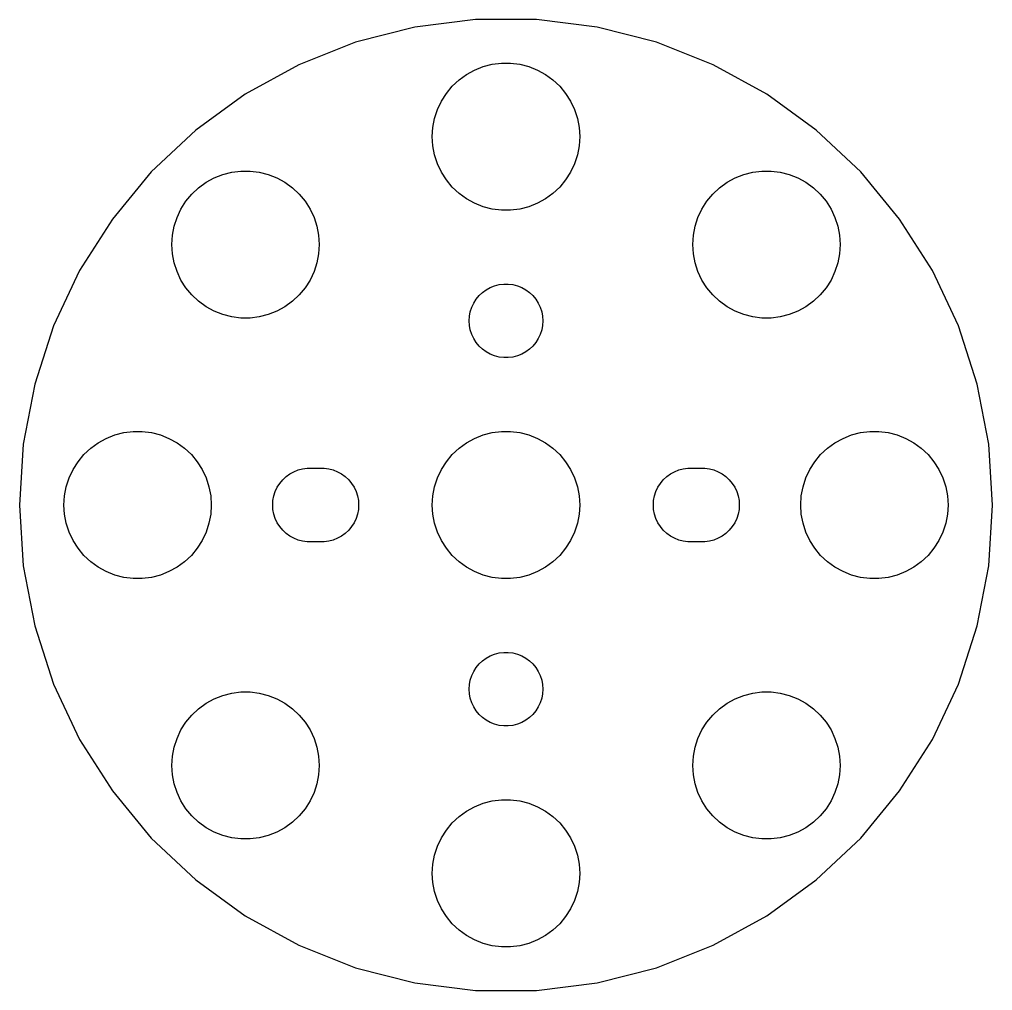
# Model space of a CAD drawing. Header units: metres. Extents: x -20 to 20, y -20 to 130.
# Drawn here: x -19.81 to 19.81, y -19.77 to 19.77 of the extents above; entities that cross this region are included whole.
import ezdxf

# ---------------------------------------------------------------- set-up
doc = ezdxf.new("R2010")
doc.units = ezdxf.units.M

msp = doc.modelspace()

# ---------------------------------------------------------------- linework, layer by layer
for p, q in [((-3.71236, 19.4609), (-6.12218, 18.8421)), ((-1.24399, 19.7727), (-3.71236, 19.4609)), ((1.24399, 19.7727), (-1.24399, 19.7727)), ((3.71236, 19.4609), (1.24399, 19.7727)), ((6.12218, 18.8421), (3.71236, 19.4609)), ((-6.12218, 18.8421), (-8.43544, 17.9263)), ((8.43544, 17.9263), (6.12218, 18.8421)), ((-8.43544, 17.9263), (-10.6157, 16.7276)), ((-1.27733, 17.7145), (-0.927048, 17.8532)), ((-0.927048, 17.8532), (-0.562134, 17.9469)), ((-0.562134, 17.9469), (-0.18837, 17.9941)), ((-0.18837, 17.9941), (0.18837, 17.9941)), ((0.18837, 17.9941), (0.562134, 17.9469)), ((0.562134, 17.9469), (0.927048, 17.8532)), ((0.927048, 17.8532), (1.27733, 17.7145)), ((10.6157, 16.7276), (8.43544, 17.9263)), ((-1.91226, 17.3115), (-1.60747, 17.533)), ((-1.60747, 17.533), (-1.27733, 17.7145)), ((1.27733, 17.7145), (1.60747, 17.533)), ((1.60747, 17.533), (1.91226, 17.3115)), ((-2.42705, 16.7634), (-2.1869, 17.0536)), ((-2.1869, 17.0536), (-1.91226, 17.3115)), ((1.91226, 17.3115), (2.1869, 17.0536)), ((2.1869, 17.0536), (2.42705, 16.7634)), ((-10.6157, 16.7276), (-12.6285, 15.2652)), ((-2.62891, 16.4453), (-2.42705, 16.7634)), ((2.42705, 16.7634), (2.62891, 16.4453)), ((12.6285, 15.2652), (10.6157, 16.7276)), ((-2.78932, 16.1044), (-2.62891, 16.4453)), ((2.62891, 16.4453), (2.78932, 16.1044)), ((-2.90575, 15.7461), (-2.78932, 16.1044)), ((2.78932, 16.1044), (2.90575, 15.7461)), ((-2.97633, 15.376), (-2.90575, 15.7461)), ((2.90575, 15.7461), (2.97633, 15.376)), ((-12.6285, 15.2652), (-14.4422, 13.5621)), ((-3, 15), (-2.97633, 15.376)), ((2.97633, 15.376), (3, 15)), ((14.4422, 13.5621), (12.6285, 15.2652)), ((-2.97633, 14.624), (-3, 15)), ((3, 15), (2.97633, 14.624)), ((-2.90575, 14.2539), (-2.97633, 14.624)), ((2.97633, 14.624), (2.90575, 14.2539)), ((-2.78932, 13.8956), (-2.90575, 14.2539)), ((-2.62891, 13.5547), (-2.78932, 13.8956)), ((2.78932, 13.8956), (2.62891, 13.5547)), ((2.90575, 14.2539), (2.78932, 13.8956)), ((-14.4422, 13.5621), (-16.0281, 11.6451)), ((-11.534, 13.4602), (-11.1691, 13.5538)), ((-11.1691, 13.5538), (-10.7954, 13.6011)), ((-10.7954, 13.6011), (-10.4186, 13.6011)), ((-10.4186, 13.6011), (-10.0448, 13.5538)), ((-10.0448, 13.5538), (-9.67995, 13.4602)), ((-2.42705, 13.2366), (-2.62891, 13.5547)), ((2.62891, 13.5547), (2.42705, 13.2366)), ((9.67995, 13.4602), (10.0448, 13.5538)), ((10.0448, 13.5538), (10.4186, 13.6011)), ((10.4186, 13.6011), (10.7954, 13.6011)), ((10.7954, 13.6011), (11.1691, 13.5538)), ((11.1691, 13.5538), (11.534, 13.4602)), ((16.0281, 11.6451), (14.4422, 13.5621)), ((-12.5193, 12.9185), (-12.2145, 13.14)), ((-12.2145, 13.14), (-11.8843, 13.3215)), ((-11.8843, 13.3215), (-11.534, 13.4602)), ((-9.67995, 13.4602), (-9.32965, 13.3215)), ((-9.32965, 13.3215), (-8.99951, 13.14)), ((-8.99951, 13.14), (-8.69472, 12.9185)), ((-2.1869, 12.9464), (-2.42705, 13.2366)), ((2.42705, 13.2366), (2.1869, 12.9464)), ((8.69472, 12.9185), (8.99951, 13.14)), ((8.99951, 13.14), (9.32965, 13.3215)), ((9.32965, 13.3215), (9.67995, 13.4602)), ((11.534, 13.4602), (11.8843, 13.3215)), ((11.8843, 13.3215), (12.2145, 13.14)), ((12.2145, 13.14), (12.5193, 12.9185)), ((-12.7939, 12.6606), (-12.5193, 12.9185)), ((-8.69472, 12.9185), (-8.42009, 12.6606)), ((-1.91226, 12.6884), (-2.1869, 12.9464)), ((-1.60747, 12.467), (-1.91226, 12.6884)), ((1.91226, 12.6884), (1.60747, 12.467)), ((2.1869, 12.9464), (1.91226, 12.6884)), ((8.42009, 12.6606), (8.69472, 12.9185)), ((12.5193, 12.9185), (12.7939, 12.6606)), ((-13.2359, 12.0522), (-13.034, 12.3703)), ((-13.034, 12.3703), (-12.7939, 12.6606)), ((-8.42009, 12.6606), (-8.17995, 12.3703)), ((-8.17995, 12.3703), (-7.97807, 12.0522)), ((-1.27733, 12.2855), (-1.60747, 12.467)), ((-0.927048, 12.1468), (-1.27733, 12.2855)), ((1.27733, 12.2855), (0.927048, 12.1468)), ((1.60747, 12.467), (1.27733, 12.2855)), ((7.97807, 12.0522), (8.17995, 12.3703)), ((8.17995, 12.3703), (8.42009, 12.6606)), ((12.7939, 12.6606), (13.034, 12.3703)), ((13.034, 12.3703), (13.2359, 12.0522)), ((-13.3963, 11.7114), (-13.2359, 12.0522)), ((-7.97807, 12.0522), (-7.81766, 11.7114)), ((-0.562134, 12.0531), (-0.927048, 12.1468)), ((-0.18837, 12.0059), (-0.562134, 12.0531)), ((0.18837, 12.0059), (-0.18837, 12.0059)), ((0.562134, 12.0531), (0.18837, 12.0059)), ((0.927048, 12.1468), (0.562134, 12.0531)), ((7.81766, 11.7114), (7.97807, 12.0522)), ((13.2359, 12.0522), (13.3963, 11.7114)), ((-16.0281, 11.6451), (-17.3612, 9.5444)), ((-13.5127, 11.3531), (-13.3963, 11.7114)), ((-7.81766, 11.7114), (-7.70125, 11.3531)), ((7.70125, 11.3531), (7.81766, 11.7114)), ((13.3963, 11.7114), (13.5127, 11.3531)), ((17.3612, 9.5444), (16.0281, 11.6451)), ((-13.5833, 10.983), (-13.5127, 11.3531)), ((-7.70125, 11.3531), (-7.63065, 10.983)), ((7.63065, 10.983), (7.70125, 11.3531)), ((13.5127, 11.3531), (13.5833, 10.983)), ((-13.607, 10.607), (-13.5833, 10.983)), ((-7.63065, 10.983), (-7.60699, 10.607)), ((7.60699, 10.607), (7.63065, 10.983)), ((13.5833, 10.983), (13.607, 10.607)), ((-13.5833, 10.231), (-13.607, 10.607)), ((-7.60699, 10.607), (-7.63065, 10.231)), ((7.63065, 10.231), (7.60699, 10.607)), ((13.607, 10.607), (13.5833, 10.231)), ((-13.5127, 9.86092), (-13.5833, 10.231)), ((-7.63065, 10.231), (-7.70125, 9.86092)), ((7.70125, 9.86092), (7.63065, 10.231)), ((13.5833, 10.231), (13.5127, 9.86092)), ((-17.3612, 9.5444), (-18.4205, 7.2932)), ((-13.3963, 9.50262), (-13.5127, 9.86092)), ((-7.70125, 9.86092), (-7.81766, 9.50262)), ((7.81766, 9.50262), (7.70125, 9.86092)), ((13.5127, 9.86092), (13.3963, 9.50262)), ((18.4205, 7.2932), (17.3612, 9.5444)), ((-13.2359, 9.16173), (-13.3963, 9.50262)), ((-13.034, 8.84364), (-13.2359, 9.16173)), ((-7.97807, 9.16173), (-8.17995, 8.84364)), ((-7.81766, 9.50262), (-7.97807, 9.16173)), ((7.97807, 9.16173), (7.81766, 9.50262)), ((8.17995, 8.84364), (7.97807, 9.16173)), ((13.2359, 9.16173), (13.034, 8.84364)), ((13.3963, 9.50262), (13.2359, 9.16173)), ((-12.7939, 8.55334), (-13.034, 8.84364)), ((-8.17995, 8.84364), (-8.42009, 8.55334)), ((-0.956131, 8.65576), (-0.803726, 8.76648)), ((-0.803726, 8.76648), (-0.638657, 8.85724)), ((-0.638657, 8.85724), (-0.463516, 8.92657)), ((-0.463516, 8.92657), (-0.281067, 8.97342)), ((-0.281067, 8.97342), (-0.094177, 8.99704)), ((-0.094177, 8.99704), (0.094177, 8.99704)), ((0.094177, 8.99704), (0.281067, 8.97342)), ((0.281067, 8.97342), (0.463516, 8.92657)), ((0.463516, 8.92657), (0.638657, 8.85724)), ((0.638657, 8.85724), (0.803726, 8.76648)), ((0.803726, 8.76648), (0.956131, 8.65576)), ((8.42009, 8.55334), (8.17995, 8.84364)), ((13.034, 8.84364), (12.7939, 8.55334)), ((-12.5193, 8.29546), (-12.7939, 8.55334)), ((-8.42009, 8.55334), (-8.69472, 8.29546)), ((-1.31445, 8.22263), (-1.21352, 8.38167)), ((-1.21352, 8.38167), (-1.09344, 8.52681)), ((-1.09344, 8.52681), (-0.956131, 8.65576)), ((0.956131, 8.65576), (1.09344, 8.52681)), ((1.09344, 8.52681), (1.21352, 8.38167)), ((1.21352, 8.38167), (1.31445, 8.22263)), ((8.69472, 8.29546), (8.42009, 8.55334)), ((12.7939, 8.55334), (12.5193, 8.29546)), ((-12.2145, 8.07401), (-12.5193, 8.29546)), ((-11.8843, 7.89252), (-12.2145, 8.07401)), ((-8.99951, 8.07401), (-9.32965, 7.89252)), ((-8.69472, 8.29546), (-8.99951, 8.07401)), ((-1.45287, 7.87303), (-1.39465, 8.05219)), ((-1.39465, 8.05219), (-1.31445, 8.22263)), ((1.31445, 8.22263), (1.39465, 8.05219)), ((1.39465, 8.05219), (1.45287, 7.87303)), ((8.99951, 8.07401), (8.69472, 8.29546)), ((9.32965, 7.89252), (8.99951, 8.07401)), ((12.2145, 8.07401), (11.8843, 7.89252)), ((12.5193, 8.29546), (12.2145, 8.07401)), ((-11.534, 7.75383), (-11.8843, 7.89252)), ((-11.1691, 7.66013), (-11.534, 7.75383)), ((-10.7954, 7.61292), (-11.1691, 7.66013)), ((-10.4186, 7.61292), (-10.7954, 7.61292)), ((-10.0448, 7.66013), (-10.4186, 7.61292)), ((-9.67995, 7.75383), (-10.0448, 7.66013)), ((-9.32965, 7.89252), (-9.67995, 7.75383)), ((-1.5, 7.5), (-1.48816, 7.68799)), ((-1.48816, 7.68799), (-1.45287, 7.87303)), ((1.45287, 7.87303), (1.48816, 7.68799)), ((1.48816, 7.68799), (1.5, 7.5)), ((9.67995, 7.75383), (9.32965, 7.89252)), ((10.0448, 7.66013), (9.67995, 7.75383)), ((10.4186, 7.61292), (10.0448, 7.66013)), ((10.7954, 7.61292), (10.4186, 7.61292)), ((11.1691, 7.66013), (10.7954, 7.61292)), ((11.534, 7.75383), (11.1691, 7.66013)), ((11.8843, 7.89252), (11.534, 7.75383)), ((-18.4205, 7.2932), (-19.1894, 4.92699)), ((-1.48816, 7.312), (-1.5, 7.5)), ((-1.45287, 7.12695), (-1.48816, 7.312)), ((1.48816, 7.312), (1.45287, 7.12695)), ((1.5, 7.5), (1.48816, 7.312)), ((19.1894, 4.92699), (18.4205, 7.2932)), ((-1.39465, 6.9478), (-1.45287, 7.12695)), ((-1.31445, 6.77736), (-1.39465, 6.9478)), ((-1.21352, 6.61832), (-1.31445, 6.77736)), ((1.31445, 6.77736), (1.21352, 6.61832)), ((1.39465, 6.9478), (1.31445, 6.77736)), ((1.45287, 7.12695), (1.39465, 6.9478)), ((-1.09344, 6.47318), (-1.21352, 6.61832)), ((-0.956131, 6.34422), (-1.09344, 6.47318)), ((-0.803726, 6.23351), (-0.956131, 6.34422)), ((0.956131, 6.34422), (0.803726, 6.23351)), ((1.09344, 6.47318), (0.956131, 6.34422)), ((1.21352, 6.61832), (1.09344, 6.47318)), ((-0.638657, 6.14275), (-0.803726, 6.23351)), ((-0.463516, 6.07341), (-0.638657, 6.14275)), ((-0.281067, 6.02657), (-0.463516, 6.07341)), ((-0.094177, 6.00294), (-0.281067, 6.02657)), ((0.094177, 6.00294), (-0.094177, 6.00294)), ((0.281067, 6.02657), (0.094177, 6.00294)), ((0.463516, 6.07341), (0.281067, 6.02657)), ((0.638657, 6.14275), (0.463516, 6.07341)), ((0.803726, 6.23351), (0.638657, 6.14275)), ((-19.1894, 4.92699), (-19.6556, 2.48306)), ((19.6556, 2.48306), (19.1894, 4.92699)), ((-16.2773, 2.71448), (-15.927, 2.85316)), ((-15.927, 2.85316), (-15.5621, 2.94685)), ((-15.5621, 2.94685), (-15.1884, 2.99408)), ((-15.1884, 2.99408), (-14.8116, 2.99408)), ((-14.8116, 2.99408), (-14.4379, 2.94685)), ((-14.4379, 2.94685), (-14.0729, 2.85316)), ((-14.0729, 2.85316), (-13.7227, 2.71448)), ((-1.27733, 2.71448), (-0.927048, 2.85316)), ((-0.927048, 2.85316), (-0.562134, 2.94685)), ((-0.562134, 2.94685), (-0.18837, 2.99408)), ((-0.18837, 2.99408), (0.18837, 2.99408)), ((0.18837, 2.99408), (0.562134, 2.94685)), ((0.562134, 2.94685), (0.927048, 2.85316)), ((0.927048, 2.85316), (1.27733, 2.71448)), ((13.7227, 2.71448), (14.0729, 2.85316)), ((14.0729, 2.85316), (14.4379, 2.94685)), ((14.4379, 2.94685), (14.8116, 2.99408)), ((14.8116, 2.99408), (15.1884, 2.99408)), ((15.1884, 2.99408), (15.5621, 2.94685)), ((15.5621, 2.94685), (15.927, 2.85316)), ((15.927, 2.85316), (16.2773, 2.71448)), ((-19.6556, 2.48306), (-19.8118, 0)), ((-16.9123, 2.31154), (-16.6075, 2.53297)), ((-16.6075, 2.53297), (-16.2773, 2.71448)), ((-13.7227, 2.71448), (-13.3925, 2.53297)), ((-13.3925, 2.53297), (-13.0877, 2.31154)), ((-1.91226, 2.31154), (-1.60747, 2.53297)), ((-1.60747, 2.53297), (-1.27733, 2.71448)), ((1.27733, 2.71448), (1.60747, 2.53297)), ((1.60747, 2.53297), (1.91226, 2.31154)), ((13.0877, 2.31154), (13.3925, 2.53297)), ((13.3925, 2.53297), (13.7227, 2.71448)), ((16.2773, 2.71448), (16.6075, 2.53297)), ((16.6075, 2.53297), (16.9123, 2.31154)), ((19.8118, 0), (19.6556, 2.48306)), ((-17.427, 1.76335), (-17.1869, 2.05363)), ((-17.1869, 2.05363), (-16.9123, 2.31154)), ((-13.0877, 2.31154), (-12.8131, 2.05363)), ((-12.8131, 2.05363), (-12.5729, 1.76335)), ((-2.42705, 1.76335), (-2.1869, 2.05363)), ((-2.1869, 2.05363), (-1.91226, 2.31154)), ((1.91226, 2.31154), (2.1869, 2.05363)), ((2.1869, 2.05363), (2.42705, 1.76335)), ((12.5729, 1.76335), (12.8131, 2.05363)), ((12.8131, 2.05363), (13.0877, 2.31154)), ((16.9123, 2.31154), (17.1869, 2.05363)), ((17.1869, 2.05363), (17.427, 1.76335)), ((-17.6289, 1.44525), (-17.427, 1.76335)), ((-12.5729, 1.76335), (-12.3711, 1.44525)), ((-2.62891, 1.44525), (-2.42705, 1.76335)), ((2.42705, 1.76335), (2.62891, 1.44525)), ((12.3711, 1.44525), (12.5729, 1.76335)), ((17.427, 1.76335), (17.6289, 1.44525)), ((-17.7893, 1.10437), (-17.6289, 1.44525)), ((-12.3711, 1.44525), (-12.2107, 1.10437)), ((-8.95613, 1.15576), (-8.80373, 1.26648)), ((-8.80373, 1.26648), (-8.63866, 1.35724)), ((-8.63866, 1.35724), (-8.46352, 1.42657)), ((-8.46352, 1.42657), (-8.28107, 1.47342)), ((-8.28107, 1.47342), (-8.09418, 1.49704)), ((-8.09418, 1.49704), (-7.40581, 1.49704)), ((-7.40581, 1.49704), (-7.21892, 1.47342)), ((-7.21892, 1.47342), (-7.03647, 1.42657)), ((-7.03647, 1.42657), (-6.86133, 1.35724)), ((-6.86133, 1.35724), (-6.69626, 1.26648)), ((-6.69626, 1.26648), (-6.54385, 1.15576)), ((-2.78932, 1.10437), (-2.62891, 1.44525)), ((2.62891, 1.44525), (2.78932, 1.10437)), ((6.54385, 1.15576), (6.69626, 1.26648)), ((6.69626, 1.26648), (6.86133, 1.35724)), ((6.86133, 1.35724), (7.03647, 1.42657)), ((7.03647, 1.42657), (7.21892, 1.47342)), ((7.21892, 1.47342), (7.40581, 1.49704)), ((7.40581, 1.49704), (8.09418, 1.49704)), ((8.09418, 1.49704), (8.28107, 1.47342)), ((8.28107, 1.47342), (8.46352, 1.42657)), ((8.46352, 1.42657), (8.63866, 1.35724)), ((8.63866, 1.35724), (8.80373, 1.26648)), ((8.80373, 1.26648), (8.95613, 1.15576)), ((12.2107, 1.10437), (12.3711, 1.44525)), ((17.6289, 1.44525), (17.7893, 1.10437)), ((-17.9057, 0.746063), (-17.7893, 1.10437)), ((-12.2107, 1.10437), (-12.0942, 0.746063)), ((-9.31445, 0.722626), (-9.21352, 0.881668)), ((-9.21352, 0.881668), (-9.09344, 1.02681)), ((-9.09344, 1.02681), (-8.95613, 1.15576)), ((-6.54385, 1.15576), (-6.40654, 1.02681)), ((-6.40654, 1.02681), (-6.28647, 0.881668)), ((-6.28647, 0.881668), (-6.18553, 0.722626)), ((-2.90575, 0.746063), (-2.78932, 1.10437)), ((2.78932, 1.10437), (2.90575, 0.746063)), ((6.18553, 0.722626), (6.28647, 0.881668)), ((6.28647, 0.881668), (6.40654, 1.02681)), ((6.40654, 1.02681), (6.54385, 1.15576)), ((8.95613, 1.15576), (9.09344, 1.02681)), ((9.09344, 1.02681), (9.21352, 0.881668)), ((9.21352, 0.881668), (9.31445, 0.722626)), ((12.0942, 0.746063), (12.2107, 1.10437)), ((17.7893, 1.10437), (17.9057, 0.746063)), ((-17.9763, 0.375992), (-17.9057, 0.746063)), ((-12.0942, 0.746063), (-12.0237, 0.375992)), ((-9.45287, 0.373032), (-9.39465, 0.552185)), ((-9.39465, 0.552185), (-9.31445, 0.722626)), ((-6.18553, 0.722626), (-6.10533, 0.552185)), ((-6.10533, 0.552185), (-6.04712, 0.373032)), ((-2.97633, 0.375992), (-2.90575, 0.746063)), ((2.90575, 0.746063), (2.97633, 0.375992)), ((6.04712, 0.373032), (6.10533, 0.552185)), ((6.10533, 0.552185), (6.18553, 0.722626)), ((9.31445, 0.722626), (9.39465, 0.552185)), ((9.39465, 0.552185), (9.45287, 0.373032)), ((12.0237, 0.375992), (12.0942, 0.746063)), ((17.9057, 0.746063), (17.9763, 0.375992)), ((-19.8118, 0), (-19.6556, -2.48306)), ((-18, 0), (-17.9763, 0.375992)), ((-17.9763, -0.375992), (-18, 0)), ((-12.0237, 0.375992), (-12, 0)), ((-12, 0), (-12.0237, -0.375992)), ((-9.5, 0), (-9.48816, 0.187988)), ((-9.48816, -0.187988), (-9.5, 0)), ((-9.48816, 0.187988), (-9.45287, 0.373032)), ((-6.04712, 0.373032), (-6.01183, 0.187988)), ((-6.01183, 0.187988), (-6, 0)), ((-6, 0), (-6.01183, -0.187988)), ((-3, 0), (-2.97633, 0.375992)), ((-2.97633, -0.375992), (-3, 0)), ((2.97633, 0.375992), (3, 0)), ((3, 0), (2.97633, -0.375992)), ((6, 0), (6.01183, 0.187988)), ((6.01183, -0.187988), (6, 0)), ((6.01183, 0.187988), (6.04712, 0.373032)), ((9.45287, 0.373032), (9.48816, 0.187988)), ((9.48816, 0.187988), (9.5, 0)), ((9.5, 0), (9.48816, -0.187988)), ((12, 0), (12.0237, 0.375992)), ((12.0237, -0.375992), (12, 0)), ((17.9763, 0.375992), (18, 0)), ((18, 0), (17.9763, -0.375992)), ((19.6556, -2.48306), (19.8118, 0)), ((-17.9057, -0.746063), (-17.9763, -0.375992)), ((-12.0237, -0.375992), (-12.0942, -0.746063)), ((-9.45287, -0.373032), (-9.48816, -0.187988)), ((-9.39465, -0.552185), (-9.45287, -0.373032)), ((-6.04712, -0.373032), (-6.10533, -0.552185)), ((-6.01183, -0.187988), (-6.04712, -0.373032)), ((-2.90575, -0.746063), (-2.97633, -0.375992)), ((2.97633, -0.375992), (2.90575, -0.746063)), ((6.04712, -0.373032), (6.01183, -0.187988)), ((6.10533, -0.552185), (6.04712, -0.373032)), ((9.45287, -0.373032), (9.39465, -0.552185)), ((9.48816, -0.187988), (9.45287, -0.373032)), ((12.0942, -0.746063), (12.0237, -0.375992)), ((17.9763, -0.375992), (17.9057, -0.746063)), ((-17.7893, -1.10437), (-17.9057, -0.746063)), ((-12.0942, -0.746063), (-12.2107, -1.10437)), ((-9.31445, -0.722626), (-9.39465, -0.552185)), ((-9.21352, -0.881668), (-9.31445, -0.722626)), ((-6.18553, -0.722626), (-6.28647, -0.881668)), ((-6.10533, -0.552185), (-6.18553, -0.722626)), ((-2.78932, -1.10437), (-2.90575, -0.746063)), ((2.90575, -0.746063), (2.78932, -1.10437)), ((6.18553, -0.722626), (6.10533, -0.552185)), ((6.28647, -0.881668), (6.18553, -0.722626)), ((9.31445, -0.722626), (9.21352, -0.881668)), ((9.39465, -0.552185), (9.31445, -0.722626)), ((12.2107, -1.10437), (12.0942, -0.746063)), ((17.9057, -0.746063), (17.7893, -1.10437)), ((-17.6289, -1.44525), (-17.7893, -1.10437)), ((-12.2107, -1.10437), (-12.3711, -1.44525)), ((-9.09344, -1.02681), (-9.21352, -0.881668)), ((-8.95613, -1.15576), (-9.09344, -1.02681)), ((-8.80373, -1.26648), (-8.95613, -1.15576)), ((-6.54385, -1.15576), (-6.69626, -1.26648)), ((-6.40654, -1.02681), (-6.54385, -1.15576)), ((-6.28647, -0.881668), (-6.40654, -1.02681)), ((-2.62891, -1.44525), (-2.78932, -1.10437)), ((2.78932, -1.10437), (2.62891, -1.44525)), ((6.40654, -1.02681), (6.28647, -0.881668)), ((6.54385, -1.15576), (6.40654, -1.02681)), ((6.69626, -1.26648), (6.54385, -1.15576)), ((8.95613, -1.15576), (8.80373, -1.26648)), ((9.09344, -1.02681), (8.95613, -1.15576)), ((9.21352, -0.881668), (9.09344, -1.02681)), ((12.3711, -1.44525), (12.2107, -1.10437)), ((17.7893, -1.10437), (17.6289, -1.44525)), ((-17.427, -1.76335), (-17.6289, -1.44525)), ((-12.3711, -1.44525), (-12.5729, -1.76335)), ((-8.63866, -1.35724), (-8.80373, -1.26648)), ((-8.46352, -1.42657), (-8.63866, -1.35724)), ((-8.28107, -1.47342), (-8.46352, -1.42657)), ((-8.09418, -1.49704), (-8.28107, -1.47342)), ((-7.40581, -1.49704), (-8.09418, -1.49704)), ((-7.21892, -1.47342), (-7.40581, -1.49704)), ((-7.03647, -1.42657), (-7.21892, -1.47342)), ((-6.86133, -1.35724), (-7.03647, -1.42657)), ((-6.69626, -1.26648), (-6.86133, -1.35724)), ((-2.42705, -1.76335), (-2.62891, -1.44525)), ((2.62891, -1.44525), (2.42705, -1.76335)), ((6.86133, -1.35724), (6.69626, -1.26648)), ((7.03647, -1.42657), (6.86133, -1.35724)), ((7.21892, -1.47342), (7.03647, -1.42657)), ((7.40581, -1.49704), (7.21892, -1.47342)), ((8.09418, -1.49704), (7.40581, -1.49704)), ((8.28107, -1.47342), (8.09418, -1.49704)), ((8.46352, -1.42657), (8.28107, -1.47342)), ((8.63866, -1.35724), (8.46352, -1.42657)), ((8.80373, -1.26648), (8.63866, -1.35724)), ((12.5729, -1.76335), (12.3711, -1.44525)), ((17.6289, -1.44525), (17.427, -1.76335)), ((-17.1869, -2.05363), (-17.427, -1.76335)), ((-12.5729, -1.76335), (-12.8131, -2.05363)), ((-2.1869, -2.05363), (-2.42705, -1.76335)), ((2.42705, -1.76335), (2.1869, -2.05363)), ((12.8131, -2.05363), (12.5729, -1.76335)), ((17.427, -1.76335), (17.1869, -2.05363)), ((-16.9123, -2.31154), (-17.1869, -2.05363)), ((-16.6075, -2.53297), (-16.9123, -2.31154)), ((-13.0877, -2.31154), (-13.3925, -2.53297)), ((-12.8131, -2.05363), (-13.0877, -2.31154)), ((-1.91226, -2.31154), (-2.1869, -2.05363)), ((-1.60747, -2.53297), (-1.91226, -2.31154)), ((1.91226, -2.31154), (1.60747, -2.53297)), ((2.1869, -2.05363), (1.91226, -2.31154)), ((13.0877, -2.31154), (12.8131, -2.05363)), ((13.3925, -2.53297), (13.0877, -2.31154)), ((16.9123, -2.31154), (16.6075, -2.53297)), ((17.1869, -2.05363), (16.9123, -2.31154)), ((-19.6556, -2.48306), (-19.1894, -4.92699)), ((-16.2773, -2.71448), (-16.6075, -2.53297)), ((-15.927, -2.85316), (-16.2773, -2.71448)), ((-13.7227, -2.71448), (-14.0729, -2.85316)), ((-13.3925, -2.53297), (-13.7227, -2.71448)), ((-1.27733, -2.71448), (-1.60747, -2.53297)), ((-0.927048, -2.85316), (-1.27733, -2.71448)), ((1.27733, -2.71448), (0.927048, -2.85316)), ((1.60747, -2.53297), (1.27733, -2.71448)), ((13.7227, -2.71448), (13.3925, -2.53297)), ((14.0729, -2.85316), (13.7227, -2.71448)), ((16.2773, -2.71448), (15.927, -2.85316)), ((16.6075, -2.53297), (16.2773, -2.71448)), ((19.1894, -4.92699), (19.6556, -2.48306)), ((-15.5621, -2.94685), (-15.927, -2.85316)), ((-15.1884, -2.99408), (-15.5621, -2.94685)), ((-14.8116, -2.99408), (-15.1884, -2.99408)), ((-14.4379, -2.94685), (-14.8116, -2.99408)), ((-14.0729, -2.85316), (-14.4379, -2.94685)), ((-0.562134, -2.94685), (-0.927048, -2.85316)), ((-0.18837, -2.99408), (-0.562134, -2.94685)), ((0.18837, -2.99408), (-0.18837, -2.99408)), ((0.562134, -2.94685), (0.18837, -2.99408)), ((0.927048, -2.85316), (0.562134, -2.94685)), ((14.4379, -2.94685), (14.0729, -2.85316)), ((14.8116, -2.99408), (14.4379, -2.94685)), ((15.1884, -2.99408), (14.8116, -2.99408)), ((15.5621, -2.94685), (15.1884, -2.99408)), ((15.927, -2.85316), (15.5621, -2.94685)), ((-19.1894, -4.92699), (-18.4205, -7.2932)), ((18.4205, -7.2932), (19.1894, -4.92699)), ((-0.956131, -6.34422), (-0.803726, -6.23351)), ((-0.803726, -6.23351), (-0.638657, -6.14275)), ((-0.638657, -6.14275), (-0.463516, -6.07341)), ((-0.463516, -6.07341), (-0.281067, -6.02657)), ((-0.281067, -6.02657), (-0.094177, -6.00294)), ((-0.094177, -6.00294), (0.094177, -6.00294)), ((0.094177, -6.00294), (0.281067, -6.02657)), ((0.281067, -6.02657), (0.463516, -6.07341)), ((0.463516, -6.07341), (0.638657, -6.14275)), ((0.638657, -6.14275), (0.803726, -6.23351)), ((0.803726, -6.23351), (0.956131, -6.34422)), ((-1.31445, -6.77736), (-1.21352, -6.61832)), ((-1.21352, -6.61832), (-1.09344, -6.47318)), ((-1.09344, -6.47318), (-0.956131, -6.34422)), ((0.956131, -6.34422), (1.09344, -6.47318)), ((1.09344, -6.47318), (1.21352, -6.61832)), ((1.21352, -6.61832), (1.31445, -6.77736)), ((-1.48816, -7.312), (-1.45287, -7.12695)), ((-1.45287, -7.12695), (-1.39465, -6.9478)), ((-1.39465, -6.9478), (-1.31445, -6.77736)), ((1.31445, -6.77736), (1.39465, -6.9478)), ((1.39465, -6.9478), (1.45287, -7.12695)), ((1.45287, -7.12695), (1.48816, -7.312)), ((-18.4205, -7.2932), (-17.3612, -9.5444)), ((-1.5, -7.5), (-1.48816, -7.312)), ((-1.48816, -7.68799), (-1.5, -7.5)), ((1.48816, -7.312), (1.5, -7.5)), ((1.5, -7.5), (1.48816, -7.68799)), ((17.3612, -9.5444), (18.4205, -7.2932)), ((-12.2145, -8.07401), (-11.8843, -7.89252)), ((-11.8843, -7.89252), (-11.534, -7.75383)), ((-11.534, -7.75383), (-11.1691, -7.66013)), ((-11.1691, -7.66013), (-10.7954, -7.61292)), ((-10.7954, -7.61292), (-10.4186, -7.61292)), ((-10.4186, -7.61292), (-10.0448, -7.66013)), ((-10.0448, -7.66013), (-9.67995, -7.75383)), ((-9.67995, -7.75383), (-9.32965, -7.89252)), ((-9.32965, -7.89252), (-8.99951, -8.07401)), ((-1.45287, -7.87303), (-1.48816, -7.68799)), ((-1.39465, -8.05219), (-1.45287, -7.87303)), ((1.45287, -7.87303), (1.39465, -8.05219)), ((1.48816, -7.68799), (1.45287, -7.87303)), ((8.99951, -8.07401), (9.32965, -7.89252)), ((9.32965, -7.89252), (9.67995, -7.75383)), ((9.67995, -7.75383), (10.0448, -7.66013)), ((10.0448, -7.66013), (10.4186, -7.61292)), ((10.4186, -7.61292), (10.7954, -7.61292)), ((10.7954, -7.61292), (11.1691, -7.66013)), ((11.1691, -7.66013), (11.534, -7.75383)), ((11.534, -7.75383), (11.8843, -7.89252)), ((11.8843, -7.89252), (12.2145, -8.07401)), ((-12.7939, -8.55334), (-12.5193, -8.29546)), ((-12.5193, -8.29546), (-12.2145, -8.07401)), ((-8.99951, -8.07401), (-8.69472, -8.29546)), ((-8.69472, -8.29546), (-8.42009, -8.55334)), ((-1.31445, -8.22263), (-1.39465, -8.05219)), ((-1.21352, -8.38167), (-1.31445, -8.22263)), ((1.31445, -8.22263), (1.21352, -8.38167)), ((1.39465, -8.05219), (1.31445, -8.22263)), ((8.42009, -8.55334), (8.69472, -8.29546)), ((8.69472, -8.29546), (8.99951, -8.07401)), ((12.2145, -8.07401), (12.5193, -8.29546)), ((12.5193, -8.29546), (12.7939, -8.55334)), ((-13.034, -8.84364), (-12.7939, -8.55334)), ((-8.42009, -8.55334), (-8.17995, -8.84364)), ((-1.09344, -8.52681), (-1.21352, -8.38167)), ((-0.956131, -8.65576), (-1.09344, -8.52681)), ((-0.803726, -8.76648), (-0.956131, -8.65576)), ((0.956131, -8.65576), (0.803726, -8.76648)), ((1.09344, -8.52681), (0.956131, -8.65576)), ((1.21352, -8.38167), (1.09344, -8.52681)), ((8.17995, -8.84364), (8.42009, -8.55334)), ((12.7939, -8.55334), (13.034, -8.84364)), ((-13.2359, -9.16173), (-13.034, -8.84364)), ((-8.17995, -8.84364), (-7.97807, -9.16173)), ((-0.638657, -8.85724), (-0.803726, -8.76648)), ((-0.463516, -8.92657), (-0.638657, -8.85724)), ((-0.281067, -8.97342), (-0.463516, -8.92657)), ((-0.094177, -8.99704), (-0.281067, -8.97342)), ((0.094177, -8.99704), (-0.094177, -8.99704)), ((0.281067, -8.97342), (0.094177, -8.99704)), ((0.463516, -8.92657), (0.281067, -8.97342)), ((0.638657, -8.85724), (0.463516, -8.92657)), ((0.803726, -8.76648), (0.638657, -8.85724)), ((7.97807, -9.16173), (8.17995, -8.84364)), ((13.034, -8.84364), (13.2359, -9.16173)), ((-13.5127, -9.86092), (-13.3963, -9.50262)), ((-13.3963, -9.50262), (-13.2359, -9.16173)), ((-7.97807, -9.16173), (-7.81766, -9.50262)), ((-7.81766, -9.50262), (-7.70125, -9.86092)), ((7.70125, -9.86092), (7.81766, -9.50262)), ((7.81766, -9.50262), (7.97807, -9.16173)), ((13.2359, -9.16173), (13.3963, -9.50262)), ((13.3963, -9.50262), (13.5127, -9.86092)), ((-17.3612, -9.5444), (-16.0281, -11.6451)), ((-13.5833, -10.231), (-13.5127, -9.86092)), ((-7.70125, -9.86092), (-7.63065, -10.231)), ((7.63065, -10.231), (7.70125, -9.86092)), ((13.5127, -9.86092), (13.5833, -10.231)), ((16.0281, -11.6451), (17.3612, -9.5444)), ((-13.607, -10.607), (-13.5833, -10.231)), ((-7.63065, -10.231), (-7.60699, -10.607)), ((7.60699, -10.607), (7.63065, -10.231)), ((13.5833, -10.231), (13.607, -10.607)), ((-13.5833, -10.983), (-13.607, -10.607)), ((-7.60699, -10.607), (-7.63065, -10.983)), ((7.63065, -10.983), (7.60699, -10.607)), ((13.607, -10.607), (13.5833, -10.983)), ((-13.5127, -11.3531), (-13.5833, -10.983)), ((-7.63065, -10.983), (-7.70125, -11.3531)), ((7.70125, -11.3531), (7.63065, -10.983)), ((13.5833, -10.983), (13.5127, -11.3531)), ((-13.3963, -11.7114), (-13.5127, -11.3531)), ((-7.70125, -11.3531), (-7.81766, -11.7114)), ((7.81766, -11.7114), (7.70125, -11.3531)), ((13.5127, -11.3531), (13.3963, -11.7114)), ((-16.0281, -11.6451), (-14.4422, -13.5621)), ((-13.2359, -12.0522), (-13.3963, -11.7114)), ((-7.81766, -11.7114), (-7.97807, -12.0522)), ((7.97807, -12.0522), (7.81766, -11.7114)), ((13.3963, -11.7114), (13.2359, -12.0522)), ((14.4422, -13.5621), (16.0281, -11.6451)), ((-13.034, -12.3703), (-13.2359, -12.0522)), ((-7.97807, -12.0522), (-8.17995, -12.3703)), ((-1.27733, -12.2855), (-0.927048, -12.1468)), ((-0.927048, -12.1468), (-0.562134, -12.0531)), ((-0.562134, -12.0531), (-0.18837, -12.0059)), ((-0.18837, -12.0059), (0.18837, -12.0059)), ((0.18837, -12.0059), (0.562134, -12.0531)), ((0.562134, -12.0531), (0.927048, -12.1468)), ((0.927048, -12.1468), (1.27733, -12.2855)), ((8.17995, -12.3703), (7.97807, -12.0522)), ((13.2359, -12.0522), (13.034, -12.3703)), ((-12.7939, -12.6606), (-13.034, -12.3703)), ((-12.5193, -12.9185), (-12.7939, -12.6606)), ((-8.42009, -12.6606), (-8.69472, -12.9185)), ((-8.17995, -12.3703), (-8.42009, -12.6606)), ((-1.91226, -12.6884), (-1.60747, -12.467)), ((-1.60747, -12.467), (-1.27733, -12.2855)), ((1.27733, -12.2855), (1.60747, -12.467)), ((1.60747, -12.467), (1.91226, -12.6884)), ((8.42009, -12.6606), (8.17995, -12.3703)), ((8.69472, -12.9185), (8.42009, -12.6606)), ((12.7939, -12.6606), (12.5193, -12.9185)), ((13.034, -12.3703), (12.7939, -12.6606)), ((-12.2145, -13.14), (-12.5193, -12.9185)), ((-8.69472, -12.9185), (-8.99951, -13.14)), ((-2.42705, -13.2366), (-2.1869, -12.9464)), ((-2.1869, -12.9464), (-1.91226, -12.6884)), ((1.91226, -12.6884), (2.1869, -12.9464)), ((2.1869, -12.9464), (2.42705, -13.2366)), ((8.99951, -13.14), (8.69472, -12.9185)), ((12.5193, -12.9185), (12.2145, -13.14)), ((-11.8843, -13.3215), (-12.2145, -13.14)), ((-11.534, -13.4602), (-11.8843, -13.3215)), ((-11.1691, -13.5538), (-11.534, -13.4602)), ((-9.67995, -13.4602), (-10.0448, -13.5538)), ((-9.32965, -13.3215), (-9.67995, -13.4602)), ((-8.99951, -13.14), (-9.32965, -13.3215)), ((-2.62891, -13.5547), (-2.42705, -13.2366)), ((2.42705, -13.2366), (2.62891, -13.5547)), ((9.32965, -13.3215), (8.99951, -13.14)), ((9.67995, -13.4602), (9.32965, -13.3215)), ((10.0448, -13.5538), (9.67995, -13.4602)), ((11.534, -13.4602), (11.1691, -13.5538)), ((11.8843, -13.3215), (11.534, -13.4602)), ((12.2145, -13.14), (11.8843, -13.3215)), ((-14.4422, -13.5621), (-12.6285, -15.2652)), ((-10.7954, -13.6011), (-11.1691, -13.5538)), ((-10.4186, -13.6011), (-10.7954, -13.6011)), ((-10.0448, -13.5538), (-10.4186, -13.6011)), ((-2.78932, -13.8956), (-2.62891, -13.5547)), ((2.62891, -13.5547), (2.78932, -13.8956)), ((10.4186, -13.6011), (10.0448, -13.5538)), ((10.7954, -13.6011), (10.4186, -13.6011)), ((11.1691, -13.5538), (10.7954, -13.6011)), ((12.6285, -15.2652), (14.4422, -13.5621)), ((-2.97633, -14.624), (-2.90575, -14.2539)), ((-2.90575, -14.2539), (-2.78932, -13.8956)), ((2.78932, -13.8956), (2.90575, -14.2539)), ((2.90575, -14.2539), (2.97633, -14.624)), ((-3, -15), (-2.97633, -14.624)), ((2.97633, -14.624), (3, -15)), ((-2.97633, -15.376), (-3, -15)), ((3, -15), (2.97633, -15.376)), ((-12.6285, -15.2652), (-10.6157, -16.7276)), ((-2.90575, -15.7461), (-2.97633, -15.376)), ((2.97633, -15.376), (2.90575, -15.7461)), ((10.6157, -16.7276), (12.6285, -15.2652)), ((-2.78932, -16.1044), (-2.90575, -15.7461)), ((2.90575, -15.7461), (2.78932, -16.1044)), ((-2.62891, -16.4453), (-2.78932, -16.1044)), ((2.78932, -16.1044), (2.62891, -16.4453)), ((-2.42705, -16.7634), (-2.62891, -16.4453)), ((2.62891, -16.4453), (2.42705, -16.7634)), ((-10.6157, -16.7276), (-8.43544, -17.9263)), ((-2.1869, -17.0536), (-2.42705, -16.7634)), ((2.42705, -16.7634), (2.1869, -17.0536)), ((8.43544, -17.9263), (10.6157, -16.7276)), ((-1.91226, -17.3115), (-2.1869, -17.0536)), ((-1.60747, -17.533), (-1.91226, -17.3115)), ((1.91226, -17.3115), (1.60747, -17.533)), ((2.1869, -17.0536), (1.91226, -17.3115)), ((-1.27733, -17.7145), (-1.60747, -17.533)), ((-0.927048, -17.8532), (-1.27733, -17.7145)), ((1.27733, -17.7145), (0.927048, -17.8532)), ((1.60747, -17.533), (1.27733, -17.7145)), ((-8.43544, -17.9263), (-6.12218, -18.8421)), ((-0.562134, -17.9469), (-0.927048, -17.8532)), ((-0.18837, -17.9941), (-0.562134, -17.9469)), ((0.18837, -17.9941), (-0.18837, -17.9941)), ((0.562134, -17.9469), (0.18837, -17.9941)), ((0.927048, -17.8532), (0.562134, -17.9469)), ((6.12218, -18.8421), (8.43544, -17.9263)), ((-6.12218, -18.8421), (-3.71236, -19.4609)), ((3.71236, -19.4609), (6.12218, -18.8421)), ((-3.71236, -19.4609), (-1.24399, -19.7727)), ((-1.24399, -19.7727), (1.24399, -19.7727)), ((1.24399, -19.7727), (3.71236, -19.4609))]:
    msp.add_line(p, q)

doc.saveas('drawing.dxf')
